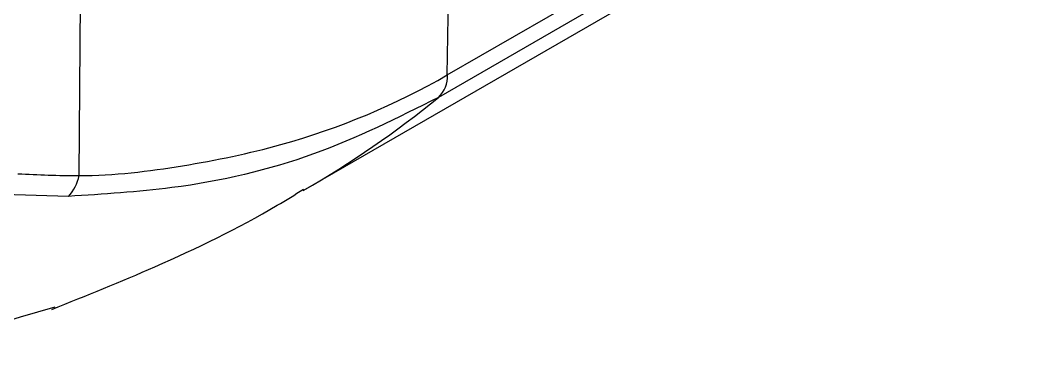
# Model space of a CAD drawing. Extents: x 11 to 120, y 2 to 94.
# Drawn here: x 89.025 to 90.186, y 70.796 to 71.172 of the extents above; entities that cross this region are included whole.
import ezdxf

# ---------------------------------------------------------------- set-up
doc = ezdxf.new("R2010")
doc.units = 0
doc.header["$MEASUREMENT"] = 0
doc.layers.add('OBJECT', color=7, linetype='CONTINUOUS')

msp = doc.modelspace()

# ---------------------------------------------------------------- linework, layer by layer
at = {"layer": 'OBJECT'}
for p, q in [((89.5121, 71.1095), (90.186, 71.4985)), ((90.1759, 71.4729), (89.502, 71.0839)), ((89.5121, 71.1095), (89.5147, 71.2794)), ((89.3477, 70.9776), (89.8006, 71.239)), ((89.0918, 70.9946), (89.0934, 71.1935)), ((89.0796, 70.9709), (89.0057, 70.9731)), ((89.0248, 70.8335), (89.0644, 70.8446))]:
    msp.add_line(p, q, dxfattribs=at)
for centre, radius, start, end in [((89.4794, 71.1076), 0.0328, 313.6403, 3.298), ((88.758, 71.9985), 1.179, 300.0416, 309.127), ((89.0433, 71.0046), 0.0495, 317.1455, 348.379)]:
    msp.add_arc(centre, radius, start, end, dxfattribs=at)
for points, knots in [([(89.0918, 70.9946), (89.0918, 70.9946), (89.1317, 70.9946), (89.2108, 71.0044), (89.3553, 71.0343), (89.4537, 71.0758), (89.5121, 71.1095), (89.5121, 71.1095)], [0, 0, 0, 0, 0.000004, 0.259099, 0.518181, 0.999995, 1, 1, 1, 1]), ([(89.502, 71.0839), (89.4556, 71.0606), (89.3613, 71.0134), (89.2167, 70.9794), (89.1193, 70.9734), (89.0796, 70.9709)], [0, 0, 0, 0, 0.365475, 0.741466, 1, 1, 1, 1]), ([(89.0219, 70.9967), (89.045, 70.9957), (89.0681, 70.9946), (89.0918, 70.9946), (89.0918, 70.9946)], [0, 0, 0, 0, 0.999971, 1, 1, 1, 1]), ([(89.0606, 70.8418), (89.1, 70.8577), (89.1877, 70.8929), (89.2837, 70.9394), (89.338, 70.9728), (89.348, 70.979)], [0, 0, 0, 0, 0.399762, 0.889433, 1, 1, 1, 1]), ([(88.773, 70.7959), (88.8242, 70.796), (88.9101, 70.7961), (88.9918, 70.8227), (89.0248, 70.8335)], [0, 0, 0, 0, 0.595798, 1, 1, 1, 1])]:
    msp.add_open_spline(points, degree=3, knots=knots, dxfattribs=at)

doc.saveas('drawing.dxf')
